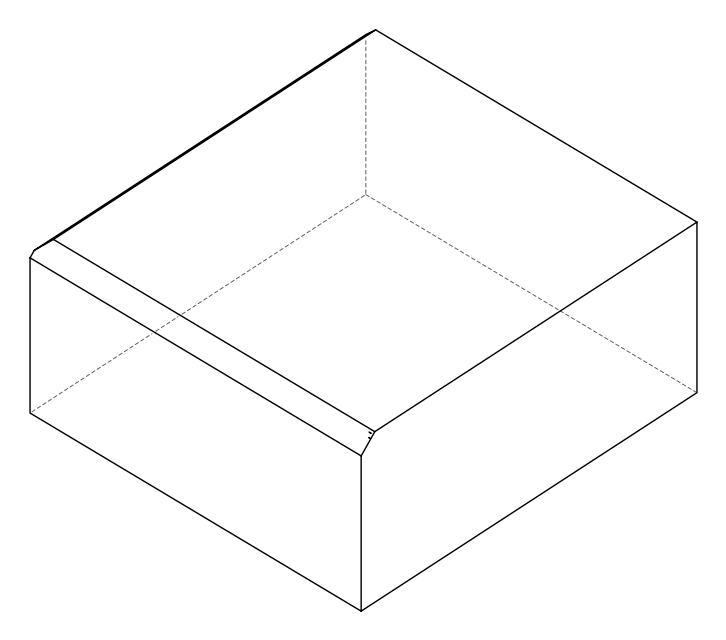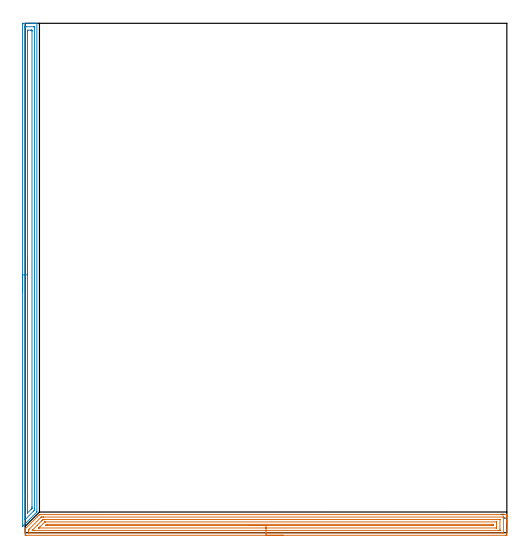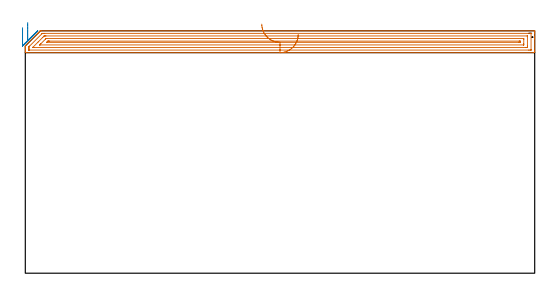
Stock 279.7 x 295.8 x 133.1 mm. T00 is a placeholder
(PLAN: 2 operations, 0 tool changes, 18.4 min)
(1 AREA_MILL | FG_CHAMFER_SURFACE | UGT0205_001 | 11.27 min | 20145 mm3)
(2 AREA_MILL_1 | FG_CHAMFER_SURFACE_1 | UGT0205_001 | 7.15 min | 9873 mm3)
(TOOL UGT0205_001 | Chamfer Mill 20 x 3 x 45 deg. | D20 FL50 Z2)
(OP 1 AREA_MILL)
G17 G21 G94 G90
T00 M6
G54
G17 G0 G90 X149.85 Y-1.5 S1061 M3
G43 Z143.1 H0
Z131.1
G94 G1 X149.812 Z130.228 F250.
X149.698 Z129.363
X149.509 Z128.512
X149.247 Z127.68
X148.913 Z126.874
X148.51 Z126.1
X148.042 Z125.364
X147.51 Z124.672
X146.921 Z124.029
X146.278 Z123.44
X145.586 Z122.908
X144.85 Z122.44
X144.076 Z122.037
X143.27 Z121.703
X142.438 Z121.441
X141.586 Z121.252
X140.722 Z121.138
X139.85 Z121.1
X0.607
X0.275 Y-1.497
X0.01 Y-1.492 Z121.103
X0. Y-1.172 Z121.422
Y-0.614 Z121.983
Y-0.299 Z122.297
Y0.259 Z122.855
Y0.573 Z123.168
Y1.203 Z123.802
Y1.882 Z124.481
Y2.004 Z124.603
X0.01 Y2.209 Z124.805
X0.118 Y2.318 Z124.917
X0.161 Y2.362 Z124.96
X6.953 Y9.153 Z131.753
X7.098 Y9.299 Z131.896
X7.153 Y9.354 Z131.952
X7.97 Y10.17 Z132.77
X8.16 Y10.362 Z132.958
X8.297 Y10.495 Z133.091
X8.64 Y10.5 Z133.1
X279.539
X279.69 Y10.498 Z133.088
X279.698 Y10.383 Z132.975
X279.7 Y10.263 Z132.863
Y9.929 Z132.528
Y9.299 Z131.894
Y7.24 Z129.837
Y6.682 Z129.276
Y6.088 Z128.683
Y-0.579 Z122.019
X279.696 Y-1.172 Z121.425
X279.69 Y-1.493 Z121.104
X279.426 Y-1.498 Z121.101
X279.093 Y-1.5 Z121.1
X139.85
Y-0.086 Z122.514
X2.173 Y-0.085 Z122.515
X2.047 Y-0.084 Z122.516
X2.017 Y-0.082 Z122.518
X2.01 Y-0.079 Z122.521
X2.006 Y-0.071 Z122.529
X2.002 Y-0.045 Z122.555
X2. Y0.084 Z122.684
Y0.573 Z123.173
Y0.957 Z123.557
X2.003 Y1.446 Z124.046
X2.007 Y1.637 Z124.237
X2.01 Y1.732 Z124.332
X2.046 Y1.784 Z124.384
X2.392 Y2.142 Z124.742
X9.1 Y8.85 Z131.45
X9.245 Y8.992 Z131.592
X9.3 Y9.043 Z131.643
X9.331 Y9.07 Z131.67
X9.366 Y9.079 Z131.679
X9.533 Y9.082 Z131.682
X9.753 Y9.084 Z131.684
X10.426 Y9.086 Z131.686
X10.644
X277.527 Y9.085 Z131.685
X277.653 Y9.084 Z131.684
X277.683 Y9.081 Z131.681
X277.69 Y9.079 Z131.679
X277.694 Y9.071 Z131.671
X277.698 Y9.045 Z131.645
X277.7 Y8.916 Z131.516
X277.699 Y0.191 Z122.791
X277.695 Y0.062 Z122.662
X277.69 Y-0.04 Z122.56
X277.679 Y-0.079 Z122.521
X277.644 Y-0.08 Z122.52
X277.308 Y-0.084 Z122.516
X277.089 Y-0.085 Z122.515
X276.415 Y-0.086 Z122.514
X139.85
Y1.328 Z123.928
X5.07
X4.296 Y1.33 Z123.93
X4.178 Y1.332 Z123.932
X4.074 Y1.335 Z123.935
X4.15 Y1.446 Z124.046
X4.162 Y1.461 Z124.061
X7.029 Y4.33 Z126.93
X9.456 Y6.757 Z129.357
X9.898 Y7.198 Z129.798
X10.257 Y7.554 Z130.154
X10.343 Y7.635 Z130.235
X10.372 Y7.661 Z130.261
X10.426 Y7.665 Z130.265
X11.199 Y7.671 Z130.271
X11.318
X275.522
X275.642 Y7.67 Z130.27
X275.676 Y7.667 Z130.267
X275.689 Y7.665 Z130.265
X275.692 Y7.657 Z130.257
X275.697 Y7.612 Z130.212
X275.699 Y7.554 Z130.154
X275.7 Y2.145 Z124.745
X275.696 Y1.446 Z124.046
X275.693 Y1.36 Z123.96
X275.691 Y1.341 Z123.941
X275.679 Y1.335 Z123.935
X275.639 Y1.332 Z123.932
X275.522 Y1.33 Z123.93
X274.75 Y1.328 Z123.928
X139.85
Y2.743 Z125.343
X8.068
X8.023 Y2.744 Z125.344
X7.959 Y2.748 Z125.348
X7.914 Y2.753 Z125.353
X7.942 Y2.785 Z125.385
X8.049 Y2.897 Z125.497
X8.34 Y3.191 Z125.791
X8.488 Y3.34 Z125.94
X11.136 Y5.987 Z128.587
X11.318 Y6.169 Z128.769
X11.38 Y6.225 Z128.825
X11.406 Y6.246 Z128.846
X11.428 Y6.25 Z128.85
X11.535 Y6.254 Z128.854
X11.753 Y6.257 Z128.857
X273.57
X273.613 Y6.256 Z128.856
X273.657 Y6.254 Z128.854
X273.686 Y6.251 Z128.851
X273.69 Y6.216 Z128.816
X273.7 Y5.846 Z128.446
Y5.809 Z128.409
Y3.228 Z125.828
Y3.191 Z125.791
X273.692 Y2.774 Z125.374
X273.69 Y2.753 Z125.353
X273.659 Y2.749 Z125.349
X273.579 Y2.745 Z125.345
X273.456 Y2.743 Z125.343
X139.85
Y4.157 Z126.757
X12.115
X11.897 Y4.159 Z126.759
X11.789 Y4.161 Z126.761
X11.772 Y4.164 Z126.764
X11.771 Y4.165 Z126.765
X11.785 Y4.182 Z126.782
X11.934 Y4.335 Z126.935
X12.091 Y4.493 Z127.093
X12.211 Y4.612 Z127.212
X12.376 Y4.774 Z127.374
X12.42 Y4.815 Z127.415
X12.446 Y4.836 Z127.436
X12.486 Y4.837 Z127.437
X12.664 Y4.84 Z127.44
X13.022 Y4.843 Z127.443
X13.103
X271.155
X271.485 Y4.841 Z127.441
X271.65 Y4.838 Z127.438
X271.684 Y4.836 Z127.436
X271.69 Y4.813 Z127.413
X271.693 Y4.763 Z127.363
X271.698 Y4.312 Z126.912
X271.693 Y4.188 Z126.788
X271.691 Y4.171 Z126.771
X271.671 Y4.164 Z126.764
X271.586 Y4.161 Z126.761
X271.411 Y4.159 Z126.759
X271.06 Y4.157 Z126.757
X270.964
X139.85
X138.978 Z126.795
X138.114 Z126.909
X137.262 Z127.098
X136.43 Z127.36
X135.624 Z127.694
X134.85 Z128.097
X134.114 Z128.565
X133.422 Z129.096
X132.779 Z129.686
X132.19 Z130.329
X131.658 Z131.021
X131.19 Z131.757
X130.787 Z132.531
X130.453 Z133.337
X130.191 Z134.169
X130.002 Z135.02
X129.888 Z135.885
X129.85 Z136.757
G0 Z143.1
M5
M2
(OP 2 AREA_MILL_1)
G17 G21 G94 G90
T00 M6
G54
G17 G0 G90 X-1.5 Y139.75 S1061 M3
G43 Z143.1 H0
Z134.8
G94 G1 Y139.788 Z133.928 F250.
Y139.902 Z133.063
Y140.091 Z132.212
Y140.353 Z131.38
Y140.687 Z130.574
Y141.09 Z129.8
Y141.558 Z129.064
Y142.09 Z128.372
Y142.679 Z127.729
Y143.322 Z127.14
Y144.014 Z126.608
Y144.75 Z126.14
Y145.524 Z125.737
Y146.33 Z125.403
Y147.162 Z125.141
Y148.013 Z124.952
Y148.878 Z124.838
Y149.75 Z124.8
Y295.197
X-1.497 Y295.506 Z124.802
X-1.491 Y295.79 Z124.806
X-1.203 Y295.8 Z125.094
X3.541 Z129.835
X4.118 Z130.415
X4.432 Z130.728
X5.009 Z131.305
X5.323 Z131.618
X5.951 Z132.251
X6.387 Z132.687
X6.753 Y295.793 Z133.044
X6.797 Y295.79 Z133.088
X6.8 Y295.642 Z133.1
Y12.321
X6.803 Y12.012 Z133.097
X6.546 Y11.746 Z132.845
X-1.194 Y4.006 Z125.106
X-1.36 Y3.839 Z124.937
X-1.492 Y3.709 Z124.806
X-1.497 Y3.708 Z124.801
X-1.499 Y3.709 Z124.799
X-1.5 Y3.819 Z124.8
Y149.75
X-0.086 Z126.214
X-0.085 Y293.537 Z126.215
X-0.084 Y293.663 Z126.216
X-0.08 Y293.745 Z126.22
X-0.077 Y293.792 Z126.223
X-0.07 Y293.793 Z126.23
X-0.023 Y293.796 Z126.277
X0.481 Y293.8 Z126.781
X4.937 Y293.798 Z131.237
X5.323 Y293.792 Z131.623
X5.372 Y293.79 Z131.672
X5.38 Y293.599 Z131.68
X5.384 Y293.475 Z131.684
X5.385 Y293.412 Z131.685
X5.386 Y293.349 Z131.686
Y14.119
X5.384 Y13.227 Z131.684
X5.383 Y13.166 Z131.683
X5.379 Y13.103 Z131.679
X5.367 Y13.029 Z131.667
X5.323 Y12.981 Z131.623
X5.003 Y12.655 Z131.303
X4.684 Y12.334 Z130.984
X0.1 Y7.75 Z126.4
X-0.023 Y7.629 Z126.277
X-0.066 Y7.591 Z126.234
X-0.075 Y7.585 Z126.225
X-0.079 Y7.603 Z126.221
X-0.082 Y7.685 Z126.218
X-0.085 Y7.81 Z126.215
X-0.086 Y7.873 Z126.214
Y149.75
X1.328 Z127.628
X1.329 Y291.166 Z127.629
X1.331 Y291.627 Z127.631
X1.333 Y291.734 Z127.633
X1.335 Y291.78 Z127.635
X1.415 Y291.79 Z127.715
X1.589 Y291.798 Z127.889
X3.369 Y291.8 Z129.669
X3.541 Z129.841
X3.713 Y291.799 Z130.013
X3.828 Y291.796 Z130.128
X3.92 Y291.791 Z130.22
X3.965 Y291.786 Z130.265
X3.966 Y291.77 Z130.266
X3.969 Y291.627 Z130.269
X3.971 Y291.197 Z130.271
Y15.011
X3.969 Y14.583 Z130.269
X3.964 Y14.119 Z130.264
X3.96 Y14.071 Z130.26
X3.921 Y14.028 Z130.221
X3.859 Y13.961 Z130.159
X3.78 Y13.88 Z130.08
X3.541 Y13.64 Z129.841
X1.341 Y11.442 Z127.641
X1.338 Z127.638
X1.335 Z127.635
X1.333 Y11.457 Z127.633
X1.329 Y11.872 Z127.629
X1.328 Y21.327 Z127.628
Y149.75
Y150.622 Z127.666
Y151.486 Z127.78
Y152.338 Z127.969
Y153.17 Z128.232
Y153.976 Z128.565
Y154.75 Z128.968
Y155.486 Z129.437
Y156.178 Z129.968
Y156.821 Z130.557
Y157.41 Z131.201
Y157.941 Z131.893
Y158.41 Z132.628
Y158.813 Z133.402
Y159.147 Z134.208
Y159.409 Z135.04
Y159.598 Z135.892
Y159.712 Z136.757
Y159.75 Z137.628
G0 Z143.1
M5
M2
